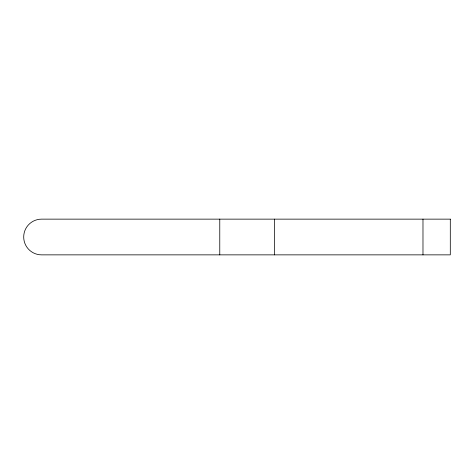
<?xml version="1.0" encoding="UTF-8"?>
<svg xmlns="http://www.w3.org/2000/svg" width="474" height="474" viewBox="0 0 474 474"><rect width="100%" height="100%" fill="white"/><g stroke="black" fill="none" stroke-linecap="round" stroke-linejoin="round"><path stroke-width="0.71" d="M422.98 219.142L422.98 254.858M274.393 219.142L274.393 254.858M219.77 219.142L219.77 254.858M450.3 219.142L41.558 219.142A17.858 17.858 0 0 0 23.7 237A17.858 17.858 0 0 0 41.558 254.858L450.3 254.858L450.3 219.142"/></g></svg>
